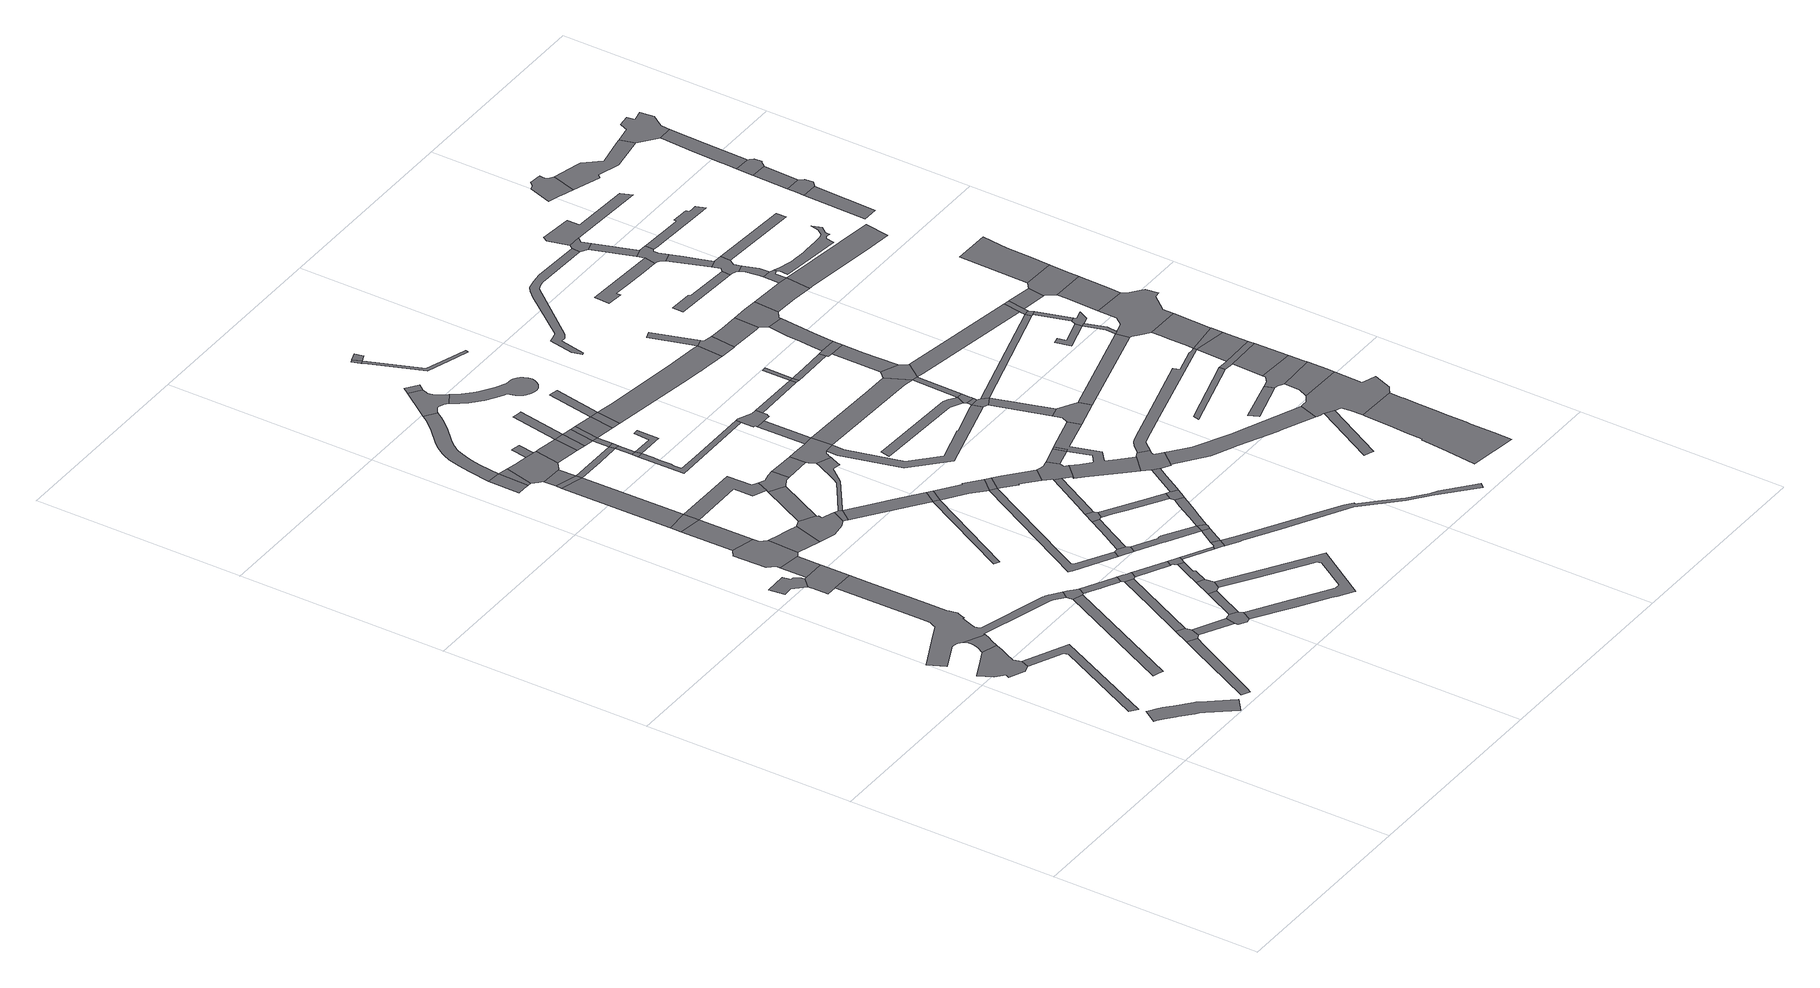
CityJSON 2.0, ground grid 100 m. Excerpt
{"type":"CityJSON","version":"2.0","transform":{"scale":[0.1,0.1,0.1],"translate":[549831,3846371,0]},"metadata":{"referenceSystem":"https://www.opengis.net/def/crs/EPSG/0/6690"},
"CityObjects":{
"road1":{"type":"Road","attributes":{"RoadStructureAttribute.sectionType":"1"},"geometry":[{"type":"MultiSurface","lod":"1","boundaries":[[[0,1,2,3,4,5,6,7,8,9,10,11,12,13,14,15,16,17,18,19,20]]]}]},
"road2":{"type":"Road","geometry":[{"type":"MultiSurface","lod":"1","boundaries":[[[21,22,23,24,25,26,27,28,29,30,31,32,33,34,35,36,37,38]]]}]},
"road3":{"type":"Road","attributes":{"RoadStructureAttribute.sectionType":"1"},"geometry":[{"type":"MultiSurface","lod":"1","boundaries":[[[39,31,30,40,41,42,43]]]}]},
"road4":{"type":"Road","attributes":{"RoadStructureAttribute.sectionType":"1"},"geometry":[{"type":"MultiSurface","lod":"1","boundaries":[[[44,45,46,47,48,49,50,51,21,38,52,53,54]]]}]},
"road5":{"type":"Road","attributes":{"RoadStructureAttribute.sectionType":"1"},"geometry":[{"type":"MultiSurface","lod":"1","boundaries":[[[55,56,57,58,59,60,61]]]}]},
"road6":{"type":"Road","attributes":{"RoadStructureAttribute.sectionType":"1"},"geometry":[{"type":"MultiSurface","lod":"1","boundaries":[[[62,63,64,65,66,67,68,69,70]]]}]},
"road7":{"type":"Road","geometry":[{"type":"MultiSurface","lod":"1","boundaries":[[[71,72,73,74,75,76,77,78,79,80,81,82,83,84,85,45,44,54,86,87,88,89,90,91,92,93,94,95,96,97,98,99,100,101,102,103,104,105,106,107,108,109,110,111,112,113]]]}]},
"road8":{"type":"Road","attributes":{"RoadStructureAttribute.sectionType":"1"},"geometry":[{"type":"MultiSurface","lod":"1","boundaries":[[[114,115,116,117,118,119]]]}]},
"road9":{"type":"Road","geometry":[{"type":"MultiSurface","lod":"1","boundaries":[[[120,70,69,121,122,71,113,123]]]}]},
"road10":{"type":"Road","geometry":[{"type":"MultiSurface","lod":"1","boundaries":[[[124,55,61,125,126,127]]]}]},
"road11":{"type":"Road","attributes":{"RoadStructureAttribute.sectionType":"1"},"geometry":[{"type":"MultiSurface","lod":"1","boundaries":[[[128,120,123,129]]]}]},
"road12":{"type":"Road","geometry":[{"type":"MultiSurface","lod":"1","boundaries":[[[130,131,132,133,134,135,128,129,136,137,138,139,140,141,142]]]}]},
"road13":{"type":"Road","attributes":{"RoadStructureAttribute.sectionType":"1"},"geometry":[{"type":"MultiSurface","lod":"1","boundaries":[[[126,125,143,144,145]]]}]},
"road14":{"type":"Road","attributes":{"RoadStructureAttribute.sectionType":"1"},"geometry":[{"type":"MultiSurface","lod":"1","boundaries":[[[146,130,142,147]]]}]},
"road15":{"type":"Road","geometry":[{"type":"MultiSurface","lod":"1","boundaries":[[[148,149,150,93,92,114,119,151,152]]]}]},
"road16":{"type":"Road","attributes":{"RoadStructureAttribute.sectionType":"1"},"geometry":[{"type":"MultiSurface","lod":"1","boundaries":[[[153,154,124,127,155,156]]]}]},
"road17":{"type":"Road","geometry":[{"type":"MultiSurface","lod":"1","boundaries":[[[157,145,144,158,159,160,161,162]]]}]},
"road18":{"type":"Road","geometry":[{"type":"MultiSurface","lod":"1","boundaries":[[[163,164,146,147]]]}]},
"road19":{"type":"Road","attributes":{"RoadStructureAttribute.sectionType":"1"},"geometry":[{"type":"MultiSurface","lod":"1","boundaries":[[[165,166,167,168,169,139,138,170,171]]]}]},
"road20":{"type":"Road","attributes":{"RoadStructureAttribute.sectionType":"1"},"geometry":[{"type":"MultiSurface","lod":"1","boundaries":[[[172,152,151,173,174,175,176,177,178,179,180,181,182]]]}]},
"road21":{"type":"Road","attributes":{"RoadStructureAttribute.sectionType":"1"},"geometry":[{"type":"MultiSurface","lod":"1","boundaries":[[[183,184,157,162,185,186]]]}]},
"road22":{"type":"Road","geometry":[{"type":"MultiSurface","lod":"1","boundaries":[[[187,188,189,190,191]]]}]},
"road23":{"type":"Road","attributes":{"RoadStructureAttribute.sectionType":"1"},"geometry":[{"type":"MultiSurface","lod":"1","boundaries":[[[192,164,163,193]]]}]},
"road24":{"type":"Road","attributes":{"RoadStructureAttribute.sectionType":"1"},"geometry":[{"type":"MultiSurface","lod":"1","boundaries":[[[194,191,190,195,196]]]}]},
"road25":{"type":"Road","geometry":[{"type":"MultiSurface","lod":"1","boundaries":[[[197,198,199,200,182,181,153,156,201,202,203]]]}]},
"road26":{"type":"Road","attributes":{"RoadStructureAttribute.sectionType":"1"},"geometry":[{"type":"MultiSurface","lod":"1","boundaries":[[[204,205,206,171,170,207,208,209,210,211,212,213,214,215,216,217,218]]]}]},
"road27":{"type":"Road","geometry":[{"type":"MultiSurface","lod":"1","boundaries":[[[219,192,193,220]]]}]},
"road28":{"type":"Road","geometry":[{"type":"MultiSurface","lod":"1","boundaries":[[[221,183,186,222,223,224]]]}]},
"road29":{"type":"Road","attributes":{"RoadStructureAttribute.sectionType":"1"},"geometry":[{"type":"MultiSurface","lod":"1","boundaries":[[[225,219,220,226]]]}]},
"road30":{"type":"Road","attributes":{"RoadStructureAttribute.sectionType":"1"},"geometry":[{"type":"MultiSurface","lod":"1","boundaries":[[[227,228,163,147,229,230,231,232]]]}]},
"road31":{"type":"Road","geometry":[{"type":"MultiSurface","lod":"1","boundaries":[[[233,234,235,196,195,236,237,225,226,238,239,240,241,242,243]]]}]},
"road32":{"type":"Road","attributes":{"RoadStructureAttribute.sectionType":"1"},"geometry":[{"type":"MultiSurface","lod":"1","boundaries":[[[244,203,202,245,246]]]}]},
"road33":{"type":"Road","geometry":[{"type":"MultiSurface","lod":"1","boundaries":[[[247,248,212,211,249,250,251]]]}]},
"road34":{"type":"Road","attributes":{"RoadStructureAttribute.sectionType":"1"},"geometry":[{"type":"MultiSurface","lod":"1","boundaries":[[[252,253,254,221,224,255,256,257,258,259]]]}]},
"road35":{"type":"Road","attributes":{"RoadStructureAttribute.sectionType":"1"},"geometry":[{"type":"MultiSurface","lod":"1","boundaries":[[[260,204,218,261]]]}]},
"road36":{"type":"Road","attributes":{"RoadStructureAttribute.sectionType":"1"},"geometry":[{"type":"MultiSurface","lod":"1","boundaries":[[[262,263,264,265,266,267,268,269,270,223,222,271,272,273,274,275,276,277,278,279,280,161,160]]]}]},
"road37":{"type":"Road","attributes":{"RoadStructureAttribute.sectionType":"1"},"geometry":[{"type":"MultiSurface","lod":"1","boundaries":[[[281,282,283,284]]]}]},
"road38":{"type":"Road","attributes":{"RoadStructureAttribute.sectionType":"1"},"geometry":[{"type":"MultiSurface","lod":"1","boundaries":[[[285,286,287,288,289,290,291,292,293,294,295,296,187,191,297,298,299,300,301,302,303,304,305,306,307,308]]]}]},
"road39":{"type":"Road","geometry":[{"type":"MultiSurface","lod":"1","boundaries":[[[246,245,309,310,311,252,259,312,313]]]}]},
"road40":{"type":"Road","geometry":[{"type":"MultiSurface","lod":"1","boundaries":[[[314,315,316,317,318,319,320,321]]]}]},
"road41":{"type":"Road","geometry":[{"type":"MultiSurface","lod":"1","boundaries":[[[322,323,324,243,242]]]}]},
"road42":{"type":"Road","attributes":{"RoadStructureAttribute.sectionType":"1"},"geometry":[{"type":"MultiSurface","lod":"1","boundaries":[[[220,193,325,326,327,328,329]]]}]},
"road43":{"type":"Road","attributes":{"RoadStructureAttribute.sectionType":"1"},"geometry":[{"type":"MultiSurface","lod":"1","boundaries":[[[330,331,332,333,334,335,317,316,336,337,338,339,340]]]}]},
"road44":{"type":"Road","attributes":{"RoadStructureAttribute.sectionType":"1"},"geometry":[{"type":"MultiSurface","lod":"1","boundaries":[[[341,342,343,250,249,344,345,346,281,347]]]}]},
"road45":{"type":"Road","attributes":{"RoadStructureAttribute.sectionType":"1"},"geometry":[{"type":"MultiSurface","lod":"1","boundaries":[[[348,240,239,349,350]]]}]},
"road46":{"type":"Road","geometry":[{"type":"MultiSurface","lod":"1","boundaries":[[[351,352,232,231,260,261,353,354,355]]]}]},
"road47":{"type":"Road","attributes":{"RoadStructureAttribute.sectionType":"1"},"geometry":[{"type":"MultiSurface","lod":"1","boundaries":[[[313,312,356,357]]]}]},
"road48":{"type":"Road","attributes":{"RoadStructureAttribute.sectionType":"1"},"geometry":[{"type":"MultiSurface","lod":"1","boundaries":[[[358,359,360,314,321,361,362,363]]]}]},
"road49":{"type":"Road","geometry":[{"type":"MultiSurface","lod":"1","boundaries":[[[364,365,366,367]]]}]},
"road50":{"type":"Road","geometry":[{"type":"MultiSurface","lod":"1","boundaries":[[[350,349,368,369]]]}]},
"road51":{"type":"Road","attributes":{"RoadStructureAttribute.sectionType":"1"},"geometry":[{"type":"MultiSurface","lod":"1","boundaries":[[[328,365,364,370]]]}]},
"road52":{"type":"Road","attributes":{"RoadStructureAttribute.sectionType":"1"},"geometry":[{"type":"MultiSurface","lod":"1","boundaries":[[[371,372,373,374,375,376,377,251,250,378,379,380,381,382,383,384,385]]]}]},
"road53":{"type":"Road","attributes":{"RoadStructureAttribute.sectionType":"1"},"geometry":[{"type":"MultiSurface","lod":"1","boundaries":[[[386,387,388,389,390,319,318,391,392,393,394,395]]]}]},
"road54":{"type":"Road","geometry":[{"type":"MultiSurface","lod":"1","boundaries":[[[329,328,370,396]]]}]},
"road55":{"type":"Road","geometry":[{"type":"MultiSurface","lod":"1","boundaries":[[[397,398,399,357,356,400,401,402]]]}]},
"road56":{"type":"Road","attributes":{"RoadStructureAttribute.sectionType":"1"},"geometry":[{"type":"MultiSurface","lod":"1","boundaries":[[[403,329,396,404]]]}]},
"road57":{"type":"Road","attributes":{"RoadStructureAttribute.sectionType":"1"},"geometry":[{"type":"MultiSurface","lod":"1","boundaries":[[[405,369,368,403,406]]]}]},
"road58":{"type":"Road","geometry":[{"type":"MultiSurface","lod":"1","boundaries":[[[347,281,284,407]]]}]},
"road59":{"type":"Road","geometry":[{"type":"MultiSurface","lod":"1","boundaries":[[[406,403,404,408]]]}]},
"road60":{"type":"Road","geometry":[{"type":"MultiSurface","lod":"1","boundaries":[[[409,410,411,350,369]]]}]},
"road61":{"type":"Road","attributes":{"RoadStructureAttribute.sectionType":"1"},"geometry":[{"type":"MultiSurface","lod":"1","boundaries":[[[412,355,354,413,414,415]]]}]},
"road62":{"type":"Road","geometry":[{"type":"MultiSurface","lod":"1","boundaries":[[[416,417,418,419,420,364,367]]]}]},
"road63":{"type":"Road","geometry":[{"type":"MultiSurface","lod":"1","boundaries":[[[421,358,363,422,423,424,425,426,427,428]]]}]},
"road64":{"type":"Road","attributes":{"RoadStructureAttribute.sectionType":"1"},"geometry":[{"type":"MultiSurface","lod":"1","boundaries":[[[394,397,402,429,430,431]]]}]},
"road65":{"type":"Road","attributes":{"RoadStructureAttribute.sectionType":"1"},"geometry":[{"type":"MultiSurface","lod":"1","boundaries":[[[432,433,285,308,434,435,436,437,438,439,440,441,442,443,444,445,446,447]]]}]},
"road66":{"type":"Road","attributes":{"RoadStructureAttribute.sectionType":"1"},"geometry":[{"type":"MultiSurface","lod":"1","boundaries":[[[448,449,450,407,284,451,452,453,454,455,456]]]}]},
"road67":{"type":"Road","attributes":{"RoadStructureAttribute.sectionType":"1"},"geometry":[{"type":"MultiSurface","lod":"1","boundaries":[[[408,404,457,458,459]]]}]},
"road68":{"type":"Road","geometry":[{"type":"MultiSurface","lod":"1","boundaries":[[[395,394,431,460,461,462]]]}]},
"road69":{"type":"Road","attributes":{"RoadStructureAttribute.sectionType":"1"},"geometry":[{"type":"MultiSurface","lod":"1","boundaries":[[[463,464,465,466,467,468,367,366,469,470,471]]]}]},
"road70":{"type":"Road","geometry":[{"type":"MultiSurface","lod":"1","boundaries":[[[472,473,432,447]]]}]},
"road71":{"type":"Road","geometry":[{"type":"MultiSurface","lod":"1","boundaries":[[[474,456,455,330,340,475]]]}]},
"road72":{"type":"Road","geometry":[{"type":"MultiSurface","lod":"1","boundaries":[[[459,458,457,476,477]]]}]},
"road73":{"type":"Road","attributes":{"RoadStructureAttribute.sectionType":"1"},"geometry":[{"type":"MultiSurface","lod":"1","boundaries":[[[478,479,421,428,480,481]]]}]},
"road74":{"type":"Road","attributes":{"RoadStructureAttribute.sectionType":"1"},"geometry":[{"type":"MultiSurface","lod":"1","boundaries":[[[482,483,484,485,486,425,424,487,488,489,490,491,492,493]]]}]},
"road75":{"type":"Road","geometry":[{"type":"MultiSurface","lod":"1","boundaries":[[[494,415,414,495,496,371,385,497,498,499,500,501,502,503]]]}]},
"road76":{"type":"Road","attributes":{"RoadStructureAttribute.sectionType":"1"},"geometry":[{"type":"MultiSurface","lod":"1","boundaries":[[[504,505,506,507,395,462,508,509,510,511]]]}]},
"road77":{"type":"Road","attributes":{"RoadStructureAttribute.sectionType":"1"},"geometry":[{"type":"MultiSurface","lod":"1","boundaries":[[[512,513,514,515,516,517,518,519,520,521,522,523,524,525,526,527,528,529,530,531,532,533,534,535,536,537,538,539,540,541,542,543,544,545,441,440]]]}]},
"road78":{"type":"Road","attributes":{"RoadStructureAttribute.sectionType":"1"},"geometry":[{"type":"MultiSurface","lod":"1","boundaries":[[[546,547,548,549,475,340,550,551,552,553,554,555,556]]]}]},
"road79":{"type":"Road","geometry":[{"type":"MultiSurface","lod":"1","boundaries":[[[557,558,559,459,477]]]}]},
"road80":{"type":"Road","geometry":[{"type":"MultiSurface","lod":"1","boundaries":[[[560,561,562,563]]]}]},
"road81":{"type":"Road","attributes":{"RoadStructureAttribute.sectionType":"1"},"geometry":[{"type":"MultiSurface","lod":"1","boundaries":[[[564,565,503,502]]]}]},
"road82":{"type":"Road","geometry":[{"type":"MultiSurface","lod":"1","boundaries":[[[566,567,493,492,504,511,568,569,570]]]}]},
"road83":{"type":"Road","geometry":[{"type":"MultiSurface","lod":"1","boundaries":[[[571,572,573,560,563]]]}]},
"road84":{"type":"Road","geometry":[{"type":"MultiSurface","lod":"1","boundaries":[[[574,575,576,577,556,555,578,579,580,581,478,481,582,583,584,585,586,587,588,589]]]}]},
"road85":{"type":"Road","geometry":[{"type":"MultiSurface","lod":"1","boundaries":[[[590,591,471,470,592,593,565,564,594,595,596,597,598,599]]]}]},
"road86":{"type":"Road","attributes":{"RoadStructureAttribute.sectionType":"1"},"geometry":[{"type":"MultiSurface","lod":"1","boundaries":[[[600,601,602,603,604,605,606,607,608,609,610,611,402,401,612,613,614,615,616,617,618,619,620]]]}]},
"road87":{"type":"Road","attributes":{"RoadStructureAttribute.sectionType":"1"},"geometry":[{"type":"MultiSurface","lod":"1","boundaries":[[[621,622,623,624,625,626,627,563,562]]]}]},
"road88":{"type":"Road","attributes":{"RoadStructureAttribute.sectionType":"1"},"geometry":[{"type":"MultiSurface","lod":"1","boundaries":[[[628,629,630,570,569,631,632,633]]]}]},
"road89":{"type":"Road","attributes":{"RoadStructureAttribute.sectionType":"1"},"geometry":[{"type":"MultiSurface","lod":"1","boundaries":[[[634,635,636,637,638,639,501,500,640,641,642,643,644]]]}]},
"road90":{"type":"Road","attributes":{"RoadStructureAttribute.sectionType":"1"},"geometry":[{"type":"MultiSurface","lod":"1","boundaries":[[[645,589,588,646]]]}]},
"road91":{"type":"Road","attributes":{"RoadStructureAttribute.sectionType":"1"},"geometry":[{"type":"MultiSurface","lod":"1","boundaries":[[[647,648,649,646,650,651,652,653,585,584,654,655,656,657,658,659,660,661,662,663]]]}]},
"road92":{"type":"Road","attributes":{"RoadStructureAttribute.sectionType":"1"},"geometry":[{"type":"MultiSurface","lod":"1","boundaries":[[[664,665,666,667,477,476,668,669,670,671,672,673,674]]]}]},
"road93":{"type":"Road","attributes":{"RoadStructureAttribute.sectionType":"1"},"geometry":[{"type":"MultiSurface","lod":"1","boundaries":[[[675,676,677,678,679,680,681]]]}]},
"road94":{"type":"Road","geometry":[{"type":"MultiSurface","lod":"1","boundaries":[[[649,648,645,646]]]}]},
"road95":{"type":"Road","geometry":[{"type":"MultiSurface","lod":"1","boundaries":[[[682,683,657,656,684,685,686,628,633,687,688,689,690,691,692,693]]]}]},
"road96":{"type":"Road","attributes":{"RoadStructureAttribute.sectionType":"1"},"geometry":[{"type":"MultiSurface","lod":"1","boundaries":[[[599,598,694,695]]]}]},
"road97":{"type":"Road","attributes":{"RoadStructureAttribute.sectionType":"1"},"geometry":[{"type":"MultiSurface","lod":"1","boundaries":[[[696,502,501,697,698,699]]]}]},
"road98":{"type":"Road","geometry":[{"type":"MultiSurface","lod":"1","boundaries":[[[695,694,700,701]]]}]},
"road99":{"type":"Road","geometry":[{"type":"MultiSurface","lod":"1","boundaries":[[[702,703,695,701]]]}]},
"road100":{"type":"Road","attributes":{"RoadStructureAttribute.sectionType":"1"},"geometry":[{"type":"MultiSurface","lod":"1","boundaries":[[[704,644,705,706]]]}]},
"road101":{"type":"Road","geometry":[{"type":"MultiSurface","lod":"1","boundaries":[[[681,680,704,706,707,708,709]]]}]},
"road102":{"type":"Road","geometry":[{"type":"MultiSurface","lod":"1","boundaries":[[[705,644,643,710,711,712]]]}]},
"road103":{"type":"Road","attributes":{"RoadStructureAttribute.sectionType":"1"},"geometry":[{"type":"MultiSurface","lod":"1","boundaries":[[[711,710,713,714]]]}]},
"road104":{"type":"Road","geometry":[{"type":"MultiSurface","lod":"1","boundaries":[[[714,713,715,647,663,716,717]]]}]},
"road105":{"type":"Road","attributes":{"RoadStructureAttribute.sectionType":"1"},"geometry":[{"type":"MultiSurface","lod":"1","boundaries":[[[718,719,720,701,700,721]]]}]},
"road106":{"type":"Road","attributes":{"RoadStructureAttribute.sectionType":"1"},"geometry":[{"type":"MultiSurface","lod":"1","boundaries":[[[698,681,709,722,723,724,725]]]}]},
"road107":{"type":"Road","attributes":{"RoadStructureAttribute.sectionType":"1"},"geometry":[{"type":"MultiSurface","lod":"1","boundaries":[[[726,727,728,729,690,689,730,731,732,733,734,735,736]]]}]},
"road108":{"type":"Road","geometry":[{"type":"MultiSurface","lod":"1","boundaries":[[[737,738,739,740,674,741]]]}]},
"road109":{"type":"Road","geometry":[{"type":"MultiSurface","lod":"1","boundaries":[[[742,741,674,673,743,744,745]]]}]},
"road110":{"type":"Road","geometry":[{"type":"MultiSurface","lod":"1","boundaries":[[[746,699,698,725,747,748]]]}]},
"road111":{"type":"Road","attributes":{"RoadStructureAttribute.sectionType":"1"},"geometry":[{"type":"MultiSurface","lod":"1","boundaries":[[[749,746,748,750,751,752]]]}]},
"road112":{"type":"Road","geometry":[{"type":"MultiSurface","lod":"1","boundaries":[[[753,718,721,754,749,752,755]]]}]},
"road113":{"type":"Road","attributes":{"RoadStructureAttribute.sectionType":"1"},"geometry":[{"type":"MultiSurface","lod":"1","boundaries":[[[756,745,744,757,758,759]]]}]},
"road114":{"type":"Road","attributes":{"RoadStructureAttribute.sectionType":"1"},"geometry":[{"type":"MultiSurface","lod":"1","boundaries":[[[760,761,762,763,764,765]]]}]},
"road115":{"type":"Road","attributes":{"RoadStructureAttribute.sectionType":"1"},"geometry":[{"type":"MultiSurface","lod":"1","boundaries":[[[766,767,768,769,770,771,772,773,774,775,776,682,693,777,778,779,780,781]]]}]},
"road116":{"type":"Road","attributes":{"RoadStructureAttribute.sectionType":"1"},"geometry":[{"type":"MultiSurface","lod":"1","boundaries":[[[782,783,784,785,786,787,788,789,790,791,792,793,794,795,796,797,798,799,800]]]}]},
"road117":{"type":"Road","attributes":{"RoadStructureAttribute.sectionType":"1"},"geometry":[{"type":"MultiSurface","lod":"1","boundaries":[[[801,802,803,804,805,753,755,806,807,808]]]}]},
"road118":{"type":"Road","attributes":{"RoadStructureAttribute.sectionType":"1"},"geometry":[{"type":"MultiSurface","lod":"1","boundaries":[[[809,810,811,812]]]}]},
"road119":{"type":"Road","attributes":{"RoadStructureAttribute.sectionType":"1"},"geometry":[{"type":"MultiSurface","lod":"1","boundaries":[[[813,814,815,816]]]}]},
"road120":{"type":"Road","attributes":{"RoadStructureAttribute.sectionType":"1"},"geometry":[{"type":"MultiSurface","lod":"1","boundaries":[[[817,818,819,820,821,822,823,824,825,826,827,828,829,830,831,832,833,834,835]]]}]},
"road121":{"type":"Road","attributes":{"RoadStructureAttribute.sectionType":"1"},"geometry":[{"type":"MultiSurface","lod":"1","boundaries":[[[836,712,711,837]]]}]},
"road122":{"type":"Road","geometry":[{"type":"MultiSurface","lod":"1","boundaries":[[[838,759,758,801,808,839,840,841]]]}]},
"road123":{"type":"Road","attributes":{"RoadStructureAttribute.sectionType":"1"},"geometry":[{"type":"MultiSurface","lod":"1","boundaries":[[[842,717,716,843]]]}]},
"road124":{"type":"Road","attributes":{"RoadStructureAttribute.sectionType":"1"},"geometry":[{"type":"MultiSurface","lod":"1","boundaries":[[[747,725,844,845,846]]]}]},
"road125":{"type":"Road","attributes":{"RoadStructureAttribute.sectionType":"1"},"geometry":[{"type":"MultiSurface","lod":"1","boundaries":[[[847,848,849,850,851,852,853,854]]]}]},
"road126":{"type":"Road","attributes":{"RoadStructureAttribute.sectionType":"1"},"geometry":[{"type":"MultiSurface","lod":"1","boundaries":[[[855,856,857,858,859,860]]]}]},
"road127":{"type":"Road","geometry":[{"type":"MultiSurface","lod":"1","boundaries":[[[861,862,863,864,736,735,865,866,867,868,760,765,869,870,871,817,835,872,873,874,875,876,877]]]}]},
"road128":{"type":"Road","geometry":[{"type":"MultiSurface","lod":"1","boundaries":[[[841,840,878,879,880,881]]]}]},
"road129":{"type":"Road","attributes":{"RoadStructureAttribute.sectionType":"1"},"geometry":[{"type":"MultiSurface","lod":"1","boundaries":[[[882,883,884,885,861,877]]]}]},
"road130":{"type":"Road","geometry":[{"type":"MultiSurface","lod":"1","boundaries":[[[886,887,888,813,816,889,884,883,890,891,892]]]}]},
"road131":{"type":"Road","geometry":[{"type":"MultiSurface","lod":"1","boundaries":[[[893,894,895,896,897,898]]]}]},
"road132":{"type":"Road","attributes":{"RoadStructureAttribute.sectionType":"1"},"geometry":[{"type":"MultiSurface","lod":"1","boundaries":[[[899,900,886,892]]]}]},
"road133":{"type":"Road","geometry":[{"type":"MultiSurface","lod":"1","boundaries":[[[901,902,809,812,900,899]]]}]},
"road134":{"type":"Road","geometry":[{"type":"MultiSurface","lod":"1","boundaries":[[[903,800,799,904,905,906,907]]]}]},
"road135":{"type":"Road","attributes":{"RoadStructureAttribute.sectionType":"1"},"geometry":[{"type":"MultiSurface","lod":"1","boundaries":[[[908,905,904,909,910]]]}]},
"road136":{"type":"Road","geometry":[{"type":"MultiSurface","lod":"1","boundaries":[[[911,881,880,912,913,914,915]]]}]},
"road137":{"type":"Road","geometry":[{"type":"MultiSurface","lod":"1","boundaries":[[[910,909,854,853,916,917,918,919,920,921,922,923,924,925,926,927]]]}]},
"road138":{"type":"Road","attributes":{"RoadStructureAttribute.sectionType":"1"},"geometry":[{"type":"MultiSurface","lod":"1","boundaries":[[[928,929,920,919,930,931]]]}]},
"road139":{"type":"Road","attributes":{"RoadStructureAttribute.sectionType":"1"},"geometry":[{"type":"MultiSurface","lod":"1","boundaries":[[[932,933,934,935,936,937,911,915]]]}]},
"road140":{"type":"Road","geometry":[{"type":"MultiSurface","lod":"1","boundaries":[[[938,939,897,940,842,941]]]}]},
"road141":{"type":"Road","geometry":[{"type":"MultiSurface","lod":"1","boundaries":[[[931,930,942,860,859,943,944,934,933,945,946,947,948]]]}]},
"road142":{"type":"Road","attributes":{"RoadStructureAttribute.sectionType":"1"},"geometry":[{"type":"MultiSurface","lod":"1","boundaries":[[[781,949,902,901,950,951]]]}]},
"road143":{"type":"Road","geometry":[{"type":"MultiSurface","lod":"1","boundaries":[[[952,836,837,953,954]]]}]},
"road144":{"type":"Road","attributes":{"RoadStructureAttribute.sectionType":"1"},"geometry":[{"type":"MultiSurface","lod":"1","boundaries":[[[954,953,955,956]]]}]},
"road145":{"type":"Road","geometry":[{"type":"MultiSurface","lod":"1","boundaries":[[[957,958,959,956,955,898,897,939]]]}]},
"road146":{"type":"Road","geometry":[{"type":"MultiSurface","lod":"1","boundaries":[[[960,766,781,951]]]}]},
"road147":{"type":"Road","geometry":[{"type":"MultiSurface","lod":"1","boundaries":[[[846,845,836,952,961,962]]]}]},
"road148":{"type":"Road","attributes":{"RoadStructureAttribute.sectionType":"1"},"geometry":[{"type":"MultiSurface","lod":"1","boundaries":[[[963,964,965,966,766,960,967,968]]]}]},
"road149":{"type":"Road","attributes":{"RoadStructureAttribute.sectionType":"1"},"geometry":[{"type":"MultiSurface","lod":"1","boundaries":[[[962,961,969,970]]]}]},
"road150":{"type":"Road","geometry":[{"type":"MultiSurface","lod":"1","boundaries":[[[971,972,973,974,975,941,842,843,976,977,963,968,978,979,980,981,982,983,984,985,986]]]}]},
"road151":{"type":"Road","attributes":{"RoadStructureAttribute.sectionType":"1"},"geometry":[{"type":"MultiSurface","lod":"1","boundaries":[[[987,988,989,990,991,992,903,907]]]}]},
"road152":{"type":"Road","attributes":{"RoadStructureAttribute.sectionType":"1"},"geometry":[{"type":"MultiSurface","lod":"1","boundaries":[[[880,879,993,994,995,996,997]]]}]},
"road153":{"type":"Road","geometry":[{"type":"MultiSurface","lod":"1","boundaries":[[[998,999,1000,1001,1002,1003,1004,1005,1006,1007,1008,1009,1010,1011,1012,1013,1014,1015,1016,1017,1018,914,913]]]}]},
"road154":{"type":"Road","attributes":{"RoadStructureAttribute.sectionType":"1"},"geometry":[{"type":"MultiSurface","lod":"1","boundaries":[[[1019,1020,1021,1022,1023,1024,1025,1026,1027,1028,1029,1030,1031,1032,1033,1034,927,926]]]}]},
"road155":{"type":"Road","attributes":{"RoadStructureAttribute.sectionType":"1"},"geometry":[{"type":"MultiSurface","lod":"1","boundaries":[[[1035,1036,1037,971,986,1038,1039,1040]]]}]},
"road156":{"type":"Road","attributes":{"RoadStructureAttribute.sectionType":"1"},"geometry":[{"type":"MultiSurface","lod":"1","boundaries":[[[1041,1042,948,947]]]}]},
"road157":{"type":"Road","geometry":[{"type":"MultiSurface","lod":"1","boundaries":[[[1043,970,969,1044,1035,1040,1045,1046]]]}]},
"road158":{"type":"Road","geometry":[{"type":"MultiSurface","lod":"1","boundaries":[[[1047,1048,1049,1050,1051,1052,1053,1054,1055,1056,1057,1058,1059]]]}]},
"road159":{"type":"Road","attributes":{"RoadStructureAttribute.sectionType":"1"},"geometry":[{"type":"MultiSurface","lod":"1","boundaries":[[[1060,1043,1046,1061,1062,1063,1064]]]}]},
"road160":{"type":"Road","attributes":{"RoadStructureAttribute.sectionType":"1"},"geometry":[{"type":"MultiSurface","lod":"1","boundaries":[[[1065,1066,1067,1068,1069,1070,1055,1054,1071,1072,1073,1074,1075,1076]]]}]},
"road161":{"type":"Road","attributes":{"RoadStructureAttribute.sectionType":"1"},"geometry":[{"type":"MultiSurface","lod":"1","boundaries":[[[1077,1078,1079,1080]]]}]},
"road162":{"type":"Road","geometry":[{"type":"MultiSurface","lod":"1","boundaries":[[[1081,1082,1077,1080,1083,1084,1085]]]}]},
"road163":{"type":"Road","attributes":{"RoadStructureAttribute.sectionType":"1"},"geometry":[{"type":"MultiSurface","lod":"1","boundaries":[[[1086,1081,1085,1087]]]}]},
"road164":{"type":"Road","geometry":[{"type":"MultiSurface","lod":"1","boundaries":[[[1088,1086,1087,1089,1090,1091,1092,1093,1094]]]}]},
"road165":{"type":"Road","attributes":{"RoadStructureAttribute.sectionType":"1"},"geometry":[{"type":"MultiSurface","lod":"1","boundaries":[[[1095,1096,1097,1098,1099,1100,1088,1094]]]}]},
"road166":{"type":"Road","geometry":[{"type":"MultiSurface","lod":"1","boundaries":[[[1101,1102,1103,1104,1105,1106,1076,1075,1097,1096,1107,1108,1109]]]}]}
},
"vertices":[
[492,56,0],[390,182,0],[380,192,0],[373,198,0],[298,264,0],[295,267,0],[272,288,0],[249,304,0],[229,318,0],[213,330,0],[168,265,0],[180,256,0],[207,238,0],[246,204,0],[252,198,0],[307,150,0],[320,139,0],[330,130,0],[338,121,0],[431,6,0],[493,56,0],
[202,1129,0],[142,1101,0],[48,1057,0],[79,990,0],[119,958,0],[110,939,0],[182,906,0],[184,907,0],[192,909,0],[219,917,0],[236,957,0],[227,981,0],[224,991,0],[224,992,0],[246,1036,0],[260,1065,0],[264,1073,0],[277,1107,0],
[447,859,0],[378,841,0],[383,821,0],[172,389,0],[207,364,0],
[303,1194,0],[220,1233,0],[226,1224,0],[229,1213,0],[229,1198,0],[229,1188,0],[225,1177,0],[222,1164,0],[297,1145,0],[304,1161,0],[317,1188,0],
[723,460,0],[688,391,0],[525,65,0],[562,44,0],[575,66,0],[743,388,0],[769,437,0],
[248,2047,0],[230,2077,0],[215,2077,0],[208,2116,0],[102,2113,0],[113,2040,0],[158,2041,0],[209,1991,0],[251,2032,0],
[265,1891,0],[268,1487,0],[268,1426,0],[256,1404,0],[250,1392,0],[201,1369,0],[1,1275,0],[38,1195,0],[143,1244,0],[161,1252,0],[171,1255,0],[186,1254,0],[199,1250,0],[202,1249,0],[211,1244,0],[317,1195,0],[327,1192,0],[536,1134,0],[662,1098,0],[668,1096,0],[679,1089,0],[725,1054,0],[750,1088,0],[702,1123,0],[701,1124,0],[684,1132,0],[678,1134,0],[674,1137,0],[664,1141,0],[348,1229,0],[342,1246,0],[338,1256,0],[346,1278,0],[360,1317,0],[365,1329,0],[372,1327,0],[383,1361,0],[386,1368,0],[379,1406,0],[377,1420,0],[376,1511,0],[373,1804,0],[372,1891,0],
[728,1022,0],[445,447,0],[444,444,0],[469,436,0],[494,427,0],[776,1007,0],
[263,2032,0],[211,1966,0],[211,1891,0],[372,2033,0],
[763,540,0],[791,448,0],[808,490,0],[803,520,0],
[262,2161,0],[371,2144,0],
[262,2394,0],[258,2392,0],[231,2371,0],[230,2371,0],[233,2211,0],[262,2178,0],[376,2148,0],[392,2158,0],[395,2160,0],[401,2310,0],[388,2322,0],[375,2336,0],[375,2366,0],
[925,377,0],[944,367,0],[954,417,0],
[260,2645,0],[372,2630,0],
[798,1048,0],[797,1049,0],[766,1076,0],[785,1010,0],[805,1043,0],
[949,911,0],[857,727,0],[890,697,0],[987,892,0],
[986,422,0],[945,352,0],[982,330,0],[1005,335,0],[1029,380,0],[1022,400,0],
[371,2705,0],[259,2696,0],
[544,2268,0],[541,2269,0],[528,2273,0],[475,2289,0],[467,2291,0],[508,2126,0],[551,2266,0],
[950,964,0],[786,1011,0],[793,1006,0],[853,971,0],[857,969,0],[866,964,0],[933,930,0],[935,929,0],[937,929,0],[942,926,0],[960,959,0],
[1062,574,0],[1050,550,0],[1082,520,0],[1100,556,0],
[133,3510,0],[131,3359,0],[170,3358,0],[198,3358,0],[200,3504,0],
[254,3229,0],[364,3200,0],
[232,3499,0],[216,3358,0],[252,3495,0],
[1010,932,0],[1005,934,0],[988,943,0],[969,953,0],[1000,895,0],[1004,896,0],[1021,925,0],
[586,2280,0],[580,2278,0],[553,2267,0],[586,2103,0],[653,2111,0],[670,2119,0],[679,2123,0],[687,2127,0],[718,2191,0],[679,2204,0],[659,2210,0],[665,2232,0],[656,2235,0],[657,2237,0],[658,2239,0],
[256,3257,0],[364,3228,0],
[1106,662,0],[1125,566,0],[1150,601,0],[1142,644,0],
[255,3315,0],[360,3313,0],
[700,2584,0],[699,2704,0],[635,2631,0],[638,2538,0],[701,2511,0],[728,2571,0],
[315,3482,0],[311,3483,0],[292,3487,0],[241,3333,0],[255,3319,0],[366,3317,0],[399,3343,0],[423,3463,0],[411,3465,0],[406,3466,0],[362,3474,0],
[1049,911,0],[1153,817,0],[1169,845,0],
[735,2180,0],[732,2183,0],[706,2114,0],[748,2171,0],[738,2182,0],
[1173,796,0],[1139,730,0],[1136,723,0],[1173,704,0],[1176,709,0],[1170,713,0],[1166,716,0],[1201,781,0],
[695,2499,0],[769,2462,0],
[1184,219,0],[1318,133,0],[1339,119,0],[1408,75,0],[1410,74,0],[1410,75,0],[1573,322,0],[1577,328,0],[1283,516,0],[1276,468,0],[1489,332,0],[1500,325,0],[1505,302,0],[1411,156,0],[1384,156,0],[1312,201,0],[1298,210,0],[1210,266,0],[1045,370,0],
[1007,1892,0],[766,1437,0],[791,1423,0],[1031,1874,0],
[381,3992,0],[363,3966,0],[342,3939,0],[313,3909,0],[254,3851,0],[226,3820,0],[214,3803,0],[199,3780,0],[191,3765,0],[176,3731,0],[160,3673,0],[149,3617,0],[215,3606,0],[225,3657,0],[239,3709,0],[251,3735,0],[257,3746,0],[269,3765,0],[278,3777,0],[302,3804,0],[361,3862,0],[392,3895,0],[416,3926,0],[434,3954,0],
[1166,815,0],[1168,809,0],[1171,801,0],[1214,804,0],[1221,817,0],
[1129,1066,0],[1112,1064,0],[1108,1063,0],[1091,1032,0],[1155,997,0],[1173,1029,0],[1171,1032,0],[1163,1044,0],
[420,3545,0],[399,3549,0],[375,3553,0],
[502,3199,0],[511,3199,0],[604,3200,0],[616,3200,0],[614,3228,0],
[1199,1739,0],[944,1263,0],[929,1234,0],[890,1162,0],[882,1146,0],[899,1136,0],[944,1157,0],[939,1169,0],[966,1219,0],[980,1246,0],[1229,1720,0],
[929,2039,0],[867,2084,0],[759,2163,0],[936,1944,0],[1002,1895,0],[1003,1895,0],[1048,1951,0],
[438,3461,0],[520,3324,0],[538,3445,0],
[798,2565,0],[760,2557,0],[806,2482,0],[830,2483,0],[828,2567,0],
[1351,730,0],[1358,742,0],
[1240,1260,0],[1179,1152,0],[1171,1139,0],[1207,1125,0],[1213,1136,0],[1271,1242,0],
[642,3118,0],[617,3118,0],[618,3088,0],[645,3088,0],
[564,3317,0],[583,3437,0],
[641,3200,0],
[979,2444,0],[968,2422,0],[946,2380,0],[944,2374,0],[919,2326,0],[905,2298,0],[808,2230,0],[762,2179,0],[920,2291,0],[972,2355,0],[981,2364,0],[1005,2364,0],[1020,2357,0],[1039,2403,0],[1045,2416,0],
[1345,946,0],[1308,968,0],[1294,968,0],[1291,967,0],[1288,967,0],[1280,929,0],[1284,927,0],[1338,898,0],[1432,846,0],[1452,882,0],
[641,3228,0],
[1383,769,0],[1372,751,0],[1367,742,0],[1388,709,0],[1392,706,0],[1414,742,0],
[613,3309,0],[640,3305,0],
[600,3435,0],[632,3429,0],
[1073,1933,0],
[660,3425,0],
[625,3671,0],[610,3673,0],[580,3679,0],
[917,2565,0],[917,2485,0],[958,2486,0],[958,2563,0],
[748,3089,0],[776,3089,0],[776,3195,0],[749,3194,0],[745,3116,0],
[1270,1314,0],[1273,1243,0],[1286,1247,0],[1288,1247,0],[1310,1278,0],[1309,1280,0],[1303,1294,0],[1303,1295,0],
[1424,758,0],[1430,769,0],[1465,827,0],
[486,4137,0],[402,4021,0],[446,3966,0],[457,3973,0],[463,3975,0],[476,3976,0],[484,3974,0],[499,3968,0],[516,3954,0],[572,3987,0],[553,4012,0],[540,4034,0],[535,4047,0],[532,4067,0],[534,4077,0],[540,4097,0],
[1182,1860,0],[1180,1859,0],[1178,1856,0],[1035,1871,0],[1136,1800,0],[1192,1748,0],[1195,1746,0],[1201,1741,0],[1255,1801,0],
[735,3290,0],[735,3291,0],[754,3410,0],
[1471,837,0],[1476,845,0],[1481,854,0],
[750,2892,0],[645,2891,0],[642,2928,0],[646,2948,0],[646,3006,0],[646,3033,0],[620,2863,0],[1057,2865,0],[1057,2892,0],
[563,4128,0],[509,4167,0],
[1264,1794,0],[1279,1782,0],
[780,3284,0],[798,3403,0],
[1409,1559,0],[1306,1377,0],[1316,1319,0],[1436,1536,0],
[1550,1134,0],[1543,1138,0],[1530,1146,0],[1396,1226,0],[1325,1269,0],[1334,1219,0],[1388,1186,0],[1502,1117,0],[1522,1104,0],[1551,1087,0],[1557,1083,0],[1578,1117,0],
[1017,2562,0],[964,2474,0],[976,2450,0],[1051,2432,0],[1055,2441,0],[1059,2450,0],[1074,2460,0],[1124,2463,0],[1120,2563,0],[1070,2560,0],
[1557,1060,0],[1534,1021,0],[1492,950,0],[1487,941,0],[1526,929,0],[1532,938,0],[1578,1009,0],[1595,1036,0],
[525,3943,0],[541,3917,0],[566,3888,0],[594,3860,0],[616,3842,0],[659,3813,0],[687,3797,0],[704,3789,0],[716,3754,0],[725,3739,0],[735,3726,0],[743,3719,0],[762,3708,0],[783,3701,0],[794,3701,0],[808,3704,0],[816,3708,0],[832,3719,0],[844,3736,0],[849,3746,0],[852,3762,0],[850,3778,0],[842,3799,0],[835,3809,0],[825,3818,0],[809,3827,0],[800,3830,0],[768,3832,0],[718,3856,0],[694,3870,0],[657,3896,0],[639,3910,0],[615,3934,0],[593,3959,0],
[1404,1679,0],[1344,1730,0],[1314,1754,0],[1288,1775,0],[1231,1718,0],[1239,1711,0],[1302,1659,0],[1304,1661,0],[1306,1663,0],[1379,1597,0],[1433,1656,0],
[840,3629,0],[818,3633,0],[795,3637,0],
[564,4462,0],[549,4455,0],[565,4415,0],[581,4422,0],
[1118,2793,0],[1068,2792,0],
[1595,1107,0],[1589,1110,0],[1611,1060,0],[1628,1088,0],[1598,1106,0],
[616,4436,0],[606,4477,0],[589,4471,0],
[1485,1652,0],[1470,1647,0],[1468,1647,0],[1448,1652,0],[1394,1583,0],[1396,1581,0],[1407,1570,0],[1412,1565,0],[1438,1534,0],[1471,1504,0],[1464,1495,0],[1529,1562,0],[1513,1577,0],[1516,1588,0],[1519,1599,0],[1502,1656,0],
[1135,2863,0],[1069,2892,0],[1058,2805,0],[1068,2805,0],[1133,2793,0],[1158,2793,0],[1158,2801,0],[1163,2806,0],[1162,2828,0],[1163,2863,0],
[2203,183,0],[2172,201,0],[2091,266,0],[2019,338,0],[1947,410,0],[1938,419,0],[1942,425,0],[1908,454,0],[1760,540,0],[1744,550,0],[1694,577,0],[1475,706,0],[1455,671,0],[1464,666,0],[1623,576,0],[1824,464,0],[1917,412,0],[2075,256,0],[2161,187,0],[2327,40,0],[2346,62,0],
[569,4404,0],[666,4154,0],[814,4107,0],[873,4088,0],[878,4104,0],[811,4126,0],[677,4169,0],
[1688,1256,0],[1633,1165,0],[1603,1115,0],[1633,1097,0],[1686,1185,0],[1716,1234,0],
[1649,2128,0],[1497,2082,0],[1490,2084,0],[1308,2032,0],[1187,2144,0],[1122,2408,0],[1072,2402,0],[1147,2123,0],[1301,1977,0],[1695,2089,0],[1679,2136,0],
[1595,1683,0],[1612,1625,0],
[1791,1738,0],[1609,1687,0],[1625,1629,0],[1643,1518,0],[1605,1488,0],[1602,1490,0],[1563,1528,0],[1496,1462,0],[1606,1347,0],[1659,1292,0],[1733,1362,0],[1710,1383,0],[1676,1417,0],[1636,1456,0],[1686,1499,0],[1647,1635,0],[1807,1679,0],
[1403,3320,0],[1228,3340,0],[875,3390,0],[816,3400,0],[1209,3217,0],[1278,3207,0],[1279,3207,0],[1315,3203,0],[1387,3194,0],[1415,3192,0],[1424,3317,0],
[1661,2236,0],[1636,2248,0],[1191,2266,0],[1183,2221,0],[1616,2203,0],[1671,2173,0],[1693,2214,0],
[1760,1374,0],[1749,1369,0],[1687,1262,0],[1689,1260,0],[1690,1259,0],[1718,1233,0],[1759,1206,0],[1765,1213,0],[1823,1283,0],[1788,1311,0],[1791,1326,0],[1802,1339,0],
[1422,2831,0],[1421,2861,0],
[1538,2551,0],[1651,2448,0],[1699,2439,0],[1645,2548,0],
[1442,2831,0],[1441,2861,0],
[1441,2996,0],[1421,2996,0],
[1681,2159,0],[1722,2139,0],[1723,2155,0],
[1724,2166,0],[1721,2171,0],[1723,2213,0],
[1715,2079,0],[1762,2104,0],[1737,2129,0],
[1793,1813,0],[1845,1828,0],
[1805,1770,0],[1949,1718,0],[1933,1776,0],
[1649,2865,0],[1530,2862,0],[1460,2861,0],[1650,2833,0],
[1725,2274,0],[1725,2286,0],[1726,2416,0],[1726,2434,0],
[2120,1108,0],[2084,1123,0],[1921,1207,0],[1893,1225,0],[1907,1109,0],[2008,1064,0],[2032,1054,0],[2206,971,0],[2220,965,0],[2378,896,0],[2410,990,0],
[1395,3540,0],[1378,3534,0],[1360,3527,0],[1410,3364,0],[1462,3330,0],
[1468,3314,0],[1497,3186,0],[1499,3186,0],[1513,3306,0],
[1677,2581,0],[1786,2512,0],[1757,2546,0],
[1677,2821,0],[1754,2652,0],[1754,2715,0],[1755,2820,0],
[1674,2866,0],[1652,2823,0],[1756,2865,0],
[1585,3301,0],[1656,3178,0],[1672,3177,0],[1676,3299,0],
[2418,880,0],[2254,580,0],[2252,577,0],[2275,569,0],[2297,560,0],[2459,856,0],
[2521,1590,0],[2495,1584,0],[2482,1587,0],[2361,1553,0],[2352,1584,0],[2013,1487,0],[1852,1442,0],[1832,1436,0],[1815,1428,0],[1797,1414,0],[1764,1378,0],[1841,1385,0],[1849,1389,0],[1866,1394,0],[2027,1439,0],[2520,1574,0],
[1498,4143,0],[1470,4142,0],[1447,4139,0],[1402,4129,0],[1380,4113,0],[1352,4082,0],[1176,3857,0],[1125,3846,0],[1102,3729,0],[1115,3682,0],[1124,3685,0],[1148,3807,0],[1172,3809,0],[1197,3823,0],[1413,4089,0],[1442,4101,0],[1466,4105,0],[1728,4094,0],[1734,4134,0],
[1699,3143,0],[1692,3101,0],[1685,3041,0],[1681,2978,0],[1676,2921,0],[1756,2913,0],[1760,2967,0],[1778,3135,0],
[2461,1424,0],[2107,1321,0],[2100,1293,0],[2464,1397,0],
[2449,1196,0],[2236,1139,0],[2254,1092,0],[2461,1152,0],
[2495,740,0],[2494,723,0],[2489,585,0],[2485,514,0],[2483,441,0],[2477,440,0],[2467,334,0],[2450,162,0],[2453,161,0],[2681,130,0],[2682,218,0],[2683,334,0],[2684,356,0],[2685,445,0],[2686,513,0],[2687,586,0],[2689,667,0],[2687,677,0],[2688,734,0],
[2347,2305,0],[2355,2278,0],
[1750,3296,0],[1779,3149,0],[1811,3171,0],[1818,3292,0],
[2432,1916,0],[2444,1855,0],
[1764,2428,0],[2352,2335,0],[2365,2420,0],
[1488,3865,0],[1484,3790,0],[1559,3784,0],[1558,3805,0],[1640,3799,0],[1749,3793,0],[1827,3789,0],[1841,3844,0],
[1719,3537,0],[1709,3548,0],[1599,3553,0],[1596,3501,0],[1927,3482,0],[1930,3525,0],
[2485,1012,0],[2458,996,0],[2448,990,0],[2429,990,0],[2387,892,0],[2403,887,0],[2411,884,0],[2419,881,0],[2468,853,0],[2490,844,0],[2496,803,0],[2714,753,0],[2723,760,0],[2758,847,0],[2704,868,0],[2692,873,0],[2695,1008,0],
[1926,3165,0],[2023,3155,0],[2035,3276,0],[1988,3281,0],
[2696,1046,0],[2693,1141,0],[2507,1134,0],[2505,1058,0],
[2509,1242,0],[2509,1228,0],[2480,1205,0],[2479,1150,0],[2692,1171,0],[2691,1191,0],[2691,1232,0],
[2285,2060,0],[2275,2101,0],[2244,2092,0],[2263,2022,0],[2407,2063,0],[2404,2096,0],
[2686,1397,0],[2514,1392,0],
[2685,1427,0],[2515,1422,0],
[1747,4153,0],[1763,4074,0],[1808,4089,0],[1793,4130,0],[1811,4152,0],
[1813,4074,0],[1829,3879,0],[1874,3894,0],
[1989,3358,0],[2035,3331,0],[2054,3339,0],[2056,3350,0],[2034,3358,0],
[1841,3786,0],[1851,3782,0],[1860,3774,0],[1869,3762,0],[1913,3777,0],[1899,3820,0],[1898,3826,0],[1898,3833,0],[1899,3841,0],[1904,3846,0],[1910,3848,0],[1912,3892,0],
[1952,3657,0],[1933,3718,0],[1935,3578,0],[1974,3592,0],
[2030,3407,0],[2008,3478,0],[1968,3466,0],[1979,3441,0],[1984,3406,0],[1989,3381,0],
[2456,1973,0],[2427,2066,0],[2437,1965,0],[2452,1922,0],
[1948,3540,0],[1940,3481,0],[1958,3476,0],[1997,3514,0],[2004,3523,0],[2015,3539,0],[2019,3589,0],
[2517,1497,0],[2683,1495,0],[2682,1548,0],
[2377,2310,0],[2365,2280,0],[2385,2286,0],
[2412,2118,0],[2435,2126,0],
[2462,2076,0],[2487,2124,0],[2439,2111,0],
[2683,1608,0],
[2380,2330,0],[2393,2415,0],
[2523,1798,0],[2523,1747,0],[2523,1718,0],[2522,1617,0],[2683,1618,0],[2686,1795,0],
[2503,2314,0],[2513,2396,0],
[2534,2067,0],[2531,1974,0],[2502,1936,0],[2483,1931,0],[2461,1924,0],[2452,1850,0],[2480,1829,0],[2687,1849,0],[2730,1901,0],[2748,1923,0],[2749,1924,0],[2779,1928,0],[2770,1988,0],[2760,1996,0],[2708,2038,0],[2694,2060,0],
[2194,4132,0],[2175,4186,0],[1893,4200,0],[1893,4263,0],[1737,4277,0],[1720,4252,0],
[2055,3152,0],[2211,3132,0],[2414,3105,0],[2520,3092,0],[2537,3210,0],
[2063,3328,0],[2060,3287,0],[2358,3252,0],[2363,3292,0],[2376,3301,0],[2396,3298,0],[2397,3320,0],[2422,3351,0],[2407,3395,0],[2396,3354,0],[2376,3326,0],[2357,3320,0],[2320,3318,0],[2283,3317,0],[2257,3317,0],[2229,3317,0],[2201,3318,0],[2180,3321,0],[2148,3324,0],[2131,3328,0],[2085,3340,0],
[1930,3847,0],[2236,3830,0],[2280,3828,0],[2264,3872,0],[2240,3872,0],[2226,3873,0],[2220,3875,0],[2217,3880,0],[2217,3884,0],[2216,3888,0],[2135,3893,0],[2135,3887,0],[2134,3883,0],[2132,3880,0],[2128,3880,0],[1923,3891,0],
[2540,2272,0],[2539,2223,0],[2536,2143,0],[2696,2120,0],[2699,2230,0],[2700,2267,0],
[2405,3517,0],[2405,3565,0],
[2544,2421,0],[2505,2314,0],[2701,2316,0],[2705,2416,0],
[2040,4536,0],[2023,4516,0],[2007,4512,0],[2003,4511,0],[1967,4402,0],[2024,4383,0],[2032,4381,0],[2090,4361,0],[2128,4477,0],[2111,4487,0],[2101,4500,0],[2098,4515,0],[2100,4532,0],
[2552,2758,0],[2708,2514,0],[2710,2567,0],[2712,2631,0],[2724,2754,0],
[2489,4396,0],[2434,4385,0],[2338,4367,0],[2337,4367,0],[2271,4441,0],[2250,4447,0],[2224,4316,0],[2235,4329,0],[2237,4331,0],[2345,4302,0],[2517,4329,0],[2497,4397,0],
[2576,3539,0],[2569,3235,0],[2643,3233,0],[2652,3537,0],
[2578,3621,0],[2577,3575,0],[2676,3559,0],[2674,3600,0],[2655,3619,0],
[2583,3795,0],[2662,3792,0],
[2585,3876,0],[2673,3805,0],[2681,3815,0],[2686,3816,0],[2685,3856,0],[2670,3868,0],[2664,3874,0],
[2668,4085,0],[2675,4264,0],[2603,4262,0],[2593,4085,0],[2588,3951,0],[2587,3924,0],
[2658,4423,0],[2656,4423,0],[2651,4459,0],[2593,4452,0],[2581,4424,0],[2576,4412,0],[2677,4310,0],[2717,4368,0],[2709,4434,0]
]}
